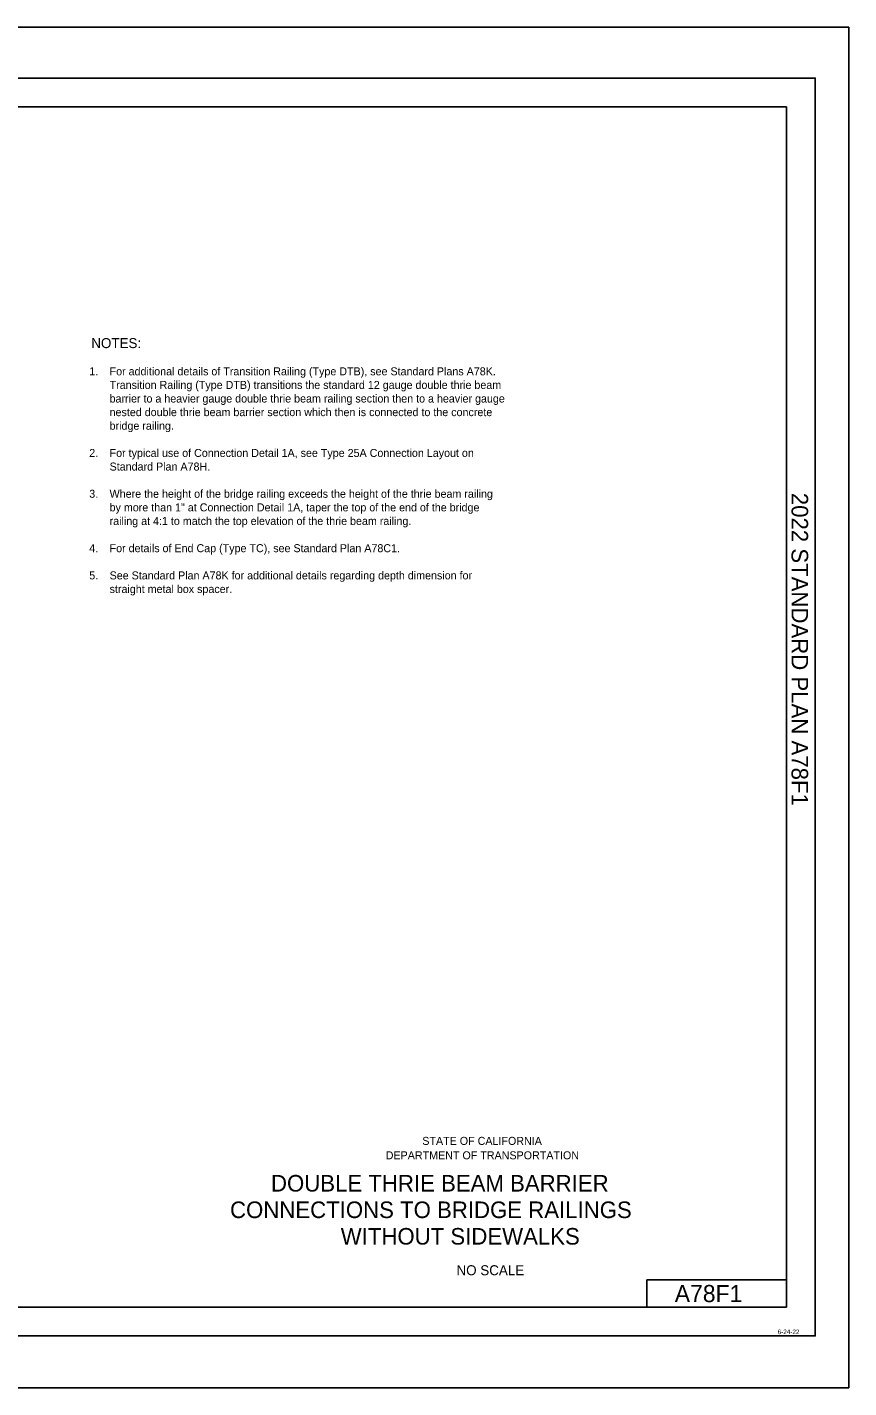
# Model space of a CAD drawing. Extents: x -894 to 866, y -476 to 714.
# Drawn here: x 148 to 866, y -476 to 714 of the extents above; entities that cross this region are included whole.
import ezdxf

# ---------------------------------------------------------------- set-up
doc = ezdxf.new("R2010")
doc.units = 0
doc.layers.add('10 Sheet Format', color=7, linetype='Continuous')
doc.layers.add('57 Undefined', color=7, linetype='Continuous')

msp = doc.modelspace()

# ---------------------------------------------------------------- linework, layer by layer
at = {"layer": '10 Sheet Format'}
for p, q in [((-863.4, 669), (836.6, 669)), ((836.6, 669), (836.6, -431)), ((-813.5, 644), (811.5, 644)), ((811.5, -406), (811.5, 644)), ((689.5, -406), (689.5, -382)), ((689.5, -382), (811.5, -382)), ((-813.5, -406), (811.5, -406)), ((836.6, -431), (-863.4, -431))]:
    msp.add_line(p, q, dxfattribs=at)
for points in [[(-894, 713.6), (866, 713.6), (866, -476.4), (-894, -476.4)], [(-863.4, 669), (836.6, 669), (836.6, -431), (-863.4, -431)]]:
    msp.add_lwpolyline(points, close=True, dxfattribs=at)

# ---------------------------------------------------------------- texts
msp.add_text('2022 STANDARD PLAN A78F1', height=14.5, rotation=270, dxfattribs=at).set_placement((815.9, 306.3))
for s, height, p in [('STATE OF CALIFORNIA', 7, (493.1, -264)), ('DEPARTMENT OF TRANSPORTATION', 7, (461.1, -276.6)), ('DOUBLE THRIE BEAM BARRIER', 14.5, (360.8, -304.8)), ('CONNECTIONS TO BRIDGE RAILINGS', 14.5, (325, -328)), ('WITHOUT SIDEWALKS', 14.5, (421.8, -351.2)), ('NO SCALE', 8.75, (523, -378)), ('A78F1', 15, (713.8, -401.5)), ('6-24-22', 4, (803.8, -429.5))]:
    msp.add_text(s, height=height, dxfattribs=at).set_placement(p)
at = {"layer": '57 Undefined'}
for s, height, p in [('NOTES:', 8.75, (203.7, 432.9)), ('For additional details of Transition Railing (Type DTB), see Standard Plans A78K.', 7, (219.7, 409.1)), ('1.', 7, (201.9, 409.1)), ('Transition Railing (Type DTB) transitions the standard 12 gauge double thrie beam', 7, (219.7, 397.2)), ('barrier to a heavier gauge double thrie beam railing section then to a heavier gauge', 7, (219.7, 385.3)), ('nested double thrie beam barrier section which then is connected to the concrete', 7, (219.7, 373.4)), ('bridge railing.', 7, (219.7, 361.5)), ('For typical use of Connection Detail 1A, see Type 25A Connection Layout on', 7, (219.7, 337.7)), ('2.', 7, (201.9, 337.7)), ('Standard Plan A78H.', 7, (219.7, 325.8)), ('Where the height of the bridge railing exceeds the height of the thrie beam railing', 7, (219.7, 302)), ('3.', 7, (201.9, 302)), ('by more than 1" at Connection Detail 1A, taper the top of the end of the bridge', 7, (219.7, 290.1)), ('railing at 4:1 to match the top elevation of the thrie beam railing.', 7, (219.7, 278.2)), ('For details of End Cap (Type TC), see Standard Plan A78C1.', 7, (219.7, 254.4)), ('4.', 7, (201.9, 254.4)), ('See Standard Plan A78K for additional details regarding depth dimension for', 7, (219.7, 230.6)), ('5.', 7, (201.9, 230.6)), ('straight metal box spacer.', 7, (219.7, 218.7))]:
    msp.add_text(s, height=height, dxfattribs=at).set_placement(p)

doc.saveas('drawing.dxf')
